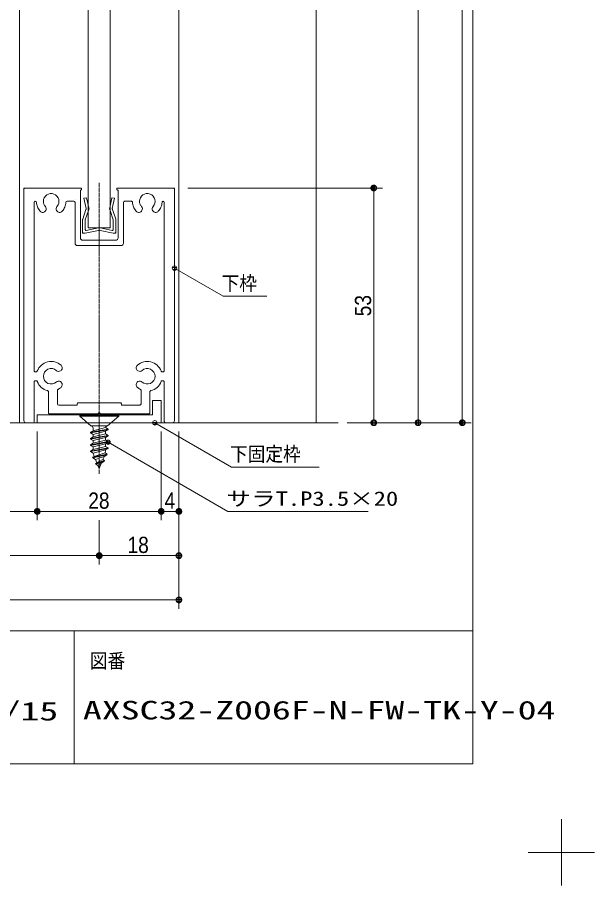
# Model space of a CAD drawing. Units: millimetres, scale not verified, with parts at other scales. Extents: x -6062 to 6062, y -3045 to 3045.
# Drawn here: x 1184 to 2488, y -3045 to -1085 of the extents above; entities that cross this region are included whole.
import ezdxf
from ezdxf.enums import TextEntityAlignment as Align

# ---------------------------------------------------------------- set-up
doc = ezdxf.new("R2010")
doc.units = ezdxf.units.MM
doc.header["$LTSCALE"] = 20
doc.linetypes.add('CHAIN2', pattern=[12, 9, -1, 1, -1])
for name, color, linetype, lineweight in [('0-0_2寸法-1', 7, 'Continuous', 9), ('0-1_0', 7, 'Continuous', 9), ('0-3_2寸法-3', 7, 'Continuous', 9), ('0-4_3一般', 7, 'Continuous', 9), ('0-5_1図面枠', 7, 'Continuous', 9)]:
    doc.layers.add(name, color=color, linetype=linetype, lineweight=lineweight)
doc.styles.add('ＭＳ ゴシック', font='')
doc.styles.add('ＭＳ Ｐゴシック', font='')
doc.styles.get('ＭＳ ゴシック').set_extended_font_data('MS Gothic')
doc.styles.get('ＭＳ Ｐゴシック').set_extended_font_data('MS PGothic')

# ---------------------------------------------------------------- blocks, each defined once
blk = doc.blocks.new('グループ-1')
at = {"layer": '0-4_3一般'}
for p, q in [((59783.7, -29400), (59723.7, -29400)), ((59723.7, -29460), (59723.7, -29400)), ((62283.7, -29400), (59783.7, -29400)), ((62323.7, -29400), (62323.9, -29400)), ((63963.7, -29400), (66463.7, -29400)), ((66463.7, -29400), (66523.7, -29400)), ((66523.7, -29460), (66523.7, -29400)), ((59723.7, -29460), (59723.7, -39900)), ((62273.7, -29500), (62283.7, -29500)), ((62273.7, -31660), (62273.7, -29500)), ((62323.7, -29460), (62323.7, -29440)), ((63923.7, -29460), (63923.7, -29440)), ((63973.7, -29500), (63963.7, -29500)), ((63973.7, -29500), (63973.7, -31660)), ((66523.7, -39900), (66523.7, -29460)), ((60183.7, -30050), (60183.7, -37640)), ((60233.7, -30000), (60235.4, -30000)), ((61983.7, -30000), (61671.9, -30000)), ((62033.7, -29940), (62033.7, -29940)), ((62033.7, -30050), (62033.7, -31900)), ((64213.7, -30050), (64213.7, -31900)), ((64575.4, -30000), (64263.7, -30000)), ((66011.9, -30000), (66013.7, -30000)), ((66063.7, -37640), (66063.7, -30050)), ((64113.7, -32000), (62133.7, -32000)), ((63873.7, -31760), (62373.7, -31760)), ((60271.5, -37700), (60243.7, -37700)), ((66003.7, -37700), (65975.8, -37700)), ((60183.7, -38160), (60183.7, -39940)), ((60271.5, -38100), (60243.7, -38100)), ((65975.8, -38100), (66003.7, -38100)), ((66063.7, -39940), (66063.7, -38160)), ((60833.7, -39550), (60833.7, -38607.5)), ((61233.7, -39140), (61233.7, -38546)), ((65013.7, -39140), (65013.7, -38546)), ((65413.7, -39550), (65413.7, -38607.5)), ((62123.7, -39200), (61293.7, -39200)), ((62123.7, -39200), (62123.7, -39160)), ((64073.7, -39100), (62183.7, -39100)), ((64123.7, -39200), (64123.7, -39150)), ((64953.7, -39200), (64123.7, -39200)), ((63123.7, -39540), (63183.7, -39600)), ((65363.7, -39600), (63183.7, -39600)), ((60123.7, -40000), (59823.7, -40000)), ((66423.7, -40000), (66123.7, -40000))]:
    blk.add_line(p, q, dxfattribs=at)
at = {"layer": '0-4_3一般', "linetype": 'CHAIN2'}
blk.add_line((63123.7, -29158.5), (63123.7, -42307.3), dxfattribs=at)
at = {"layer": '0-4_3一般'}
blk.add_lwpolyline([(63123.7, -39540), (63063.7, -39600), (60883.7, -39600)], dxfattribs=at)
for centre, radius, start, end in [((59783.7, -29460), 60, 90, 135), ((62283.7, -29440), 40, 45, 90), ((63963.7, -29440), 40, 90, 135), ((66463.7, -29460), 60, 45, 90), ((59783.7, -29460), 60, 135, 180), ((60953.7, -30000), 350, 124.57097, 180), ((60953.7, -30000), 350, 69.14194, 124.57097), ((60953.7, -30000), 350, 13.71292, 69.14194), ((62283.7, -29460), 40, 270, 315), ((62283.7, -29440), 40, 0, 45), ((62283.7, -29460), 40, 315, 0), ((63963.7, -29440), 40, 135, 180), ((63963.7, -29460), 40, 180, 225), ((63963.7, -29460), 40, 225, 270), ((65293.7, -30000), 350, 124.57097, 180), ((65293.7, -30000), 350, 69.14194, 124.57097), ((65293.7, -30000), 350, 13.71292, 69.14194), ((66463.7, -29460), 60, 0, 45), ((60233.7, -30050), 50, 135, 180), ((60233.7, -30050), 50, 90, 135), ((60235.4, -30050), 50, 46.99104, 90), ((60235.4, -30050), 50, 3.98208, 46.99104), ((60953.7, -30000), 670, 183.98208, 201.88695), ((60953.7, -30000), 350, 180, 200.85806), ((60953.7, -30000), 350, 200.85806, 221.71611), ((60953.7, -30000), 350, 318.28389, 13.71292), ((60953.7, -30000), 670, 337.15091, 356.01792), ((61671.9, -30050), 50, 133.00896, 176.01792), ((61671.9, -30050), 50, 90, 133.00896), ((61983.7, -30050), 50, 45, 90), ((61983.7, -30050), 50, 0, 45), ((64263.7, -30050), 50, 135, 180), ((64263.7, -30050), 50, 90, 135), ((64575.4, -30050), 50, 46.99104, 90), ((64575.4, -30050), 50, 3.98208, 46.99104), ((65293.7, -30000), 670, 183.98208, 201.88695), ((65293.7, -30000), 350, 180, 200.85806), ((65293.7, -30000), 350, 200.85806, 221.71611), ((65293.7, -30000), 350, 318.28389, 13.71292), ((65293.7, -30000), 670, 337.15091, 356.01792), ((66011.9, -30050), 50, 133.00896, 176.01792), ((66011.9, -30050), 50, 90, 133.00896), ((66013.7, -30050), 50, 45, 90), ((66013.7, -30050), 50, 0, 45), ((60953.7, -30000), 670, 201.88695, 219.79182), ((60953.7, -30000), 670, 219.79182, 220.75396), ((60953.7, -30000), 670, 219.79182, 220.75396), ((60953.7, -30000), 670, 220.75396, 221.71611), ((60953.7, -30000), 670, 220.75396, 221.71611), ((60573, -30339.4), 160, 221.71611, 275.85806), ((60573, -30339.4), 160, 275.85806, 330), ((60573, -30339.4), 160, 5.85806, 41.71611), ((60573, -30339.4), 160, 330, 5.85806), ((61334.4, -30339.4), 160, 174.14194, 210), ((61334.4, -30339.4), 160, 138.28389, 174.14194), ((61334.4, -30339.4), 160, 210, 264.14194), ((61334.4, -30339.4), 160, 264.14194, 318.28389), ((60953.7, -30000), 670, 318.28389, 337.15091), ((65293.7, -30000), 670, 201.88695, 219.79182), ((65293.7, -30000), 670, 219.79182, 220.75396), ((65293.7, -30000), 670, 219.79182, 220.75396), ((65293.7, -30000), 670, 220.75396, 221.71611), ((65293.7, -30000), 670, 220.75396, 221.71611), ((64913, -30339.4), 160, 221.71611, 275.85806), ((64913, -30339.4), 160, 275.85806, 330), ((64913, -30339.4), 160, 5.85806, 41.71611), ((64913, -30339.4), 160, 330, 5.85806), ((65674.4, -30339.4), 160, 174.14194, 210), ((65674.4, -30339.4), 160, 138.28389, 174.14194), ((65674.4, -30339.4), 160, 210, 264.14194), ((65674.4, -30339.4), 160, 264.14194, 318.28389), ((65293.7, -30000), 670, 318.28389, 337.15091), ((62373.7, -31660), 100, 180, 225), ((62373.7, -31660), 100, 225, 270), ((63873.7, -31660), 100, 270, 315), ((63873.7, -31660), 100, 315, 0), ((62133.7, -31900), 100, 180, 225), ((62133.7, -31900), 100, 225, 270), ((64113.7, -31900), 100, 270, 315), ((64113.7, -31900), 100, 315, 0), ((60953.7, -37900), 670, 48.28389, 103.70953), ((65293.7, -37900), 670, 76.29047, 131.71611), ((60953.7, -37900), 670, 103.70953, 159.13518), ((60953.7, -37900), 350, 114.14194, 180), ((60953.7, -37900), 350, 48.28389, 114.14194), ((61293, -37519.3), 160, 300, 354.14194), ((61293, -37519.3), 160, 354.14194, 48.28389), ((64954.3, -37519.3), 160, 131.71611, 185.85806), ((64954.3, -37519.3), 160, 185.85806, 240), ((65293.7, -37900), 350, 65.85806, 131.71611), ((65293.7, -37900), 350, 0, 65.85806), ((65293.7, -37900), 670, 20.86482, 76.29047), ((60243.7, -37640), 60, 180, 225), ((60243.7, -37640), 60, 225, 270), ((60271.5, -37640), 60, 270, 304.56759), ((60271.5, -37640), 60, 304.56759, 339.13518), ((60953.7, -37900), 350, 180, 245.85806), ((61293, -37519.3), 160, 228.28389, 264.14194), ((61293, -37519.3), 160, 264.14194, 300), ((64954.3, -37519.3), 160, 240, 275.85806), ((64954.3, -37519.3), 160, 275.85806, 311.71611), ((65293.7, -37900), 350, 294.14194, 0), ((65975.8, -37640), 60, 200.86482, 235.43241), ((65975.8, -37640), 60, 235.43241, 270), ((66003.7, -37640), 60, 270, 315), ((66003.7, -37640), 60, 315, 0), ((60243.7, -38160), 60, 135, 180), ((60243.7, -38160), 60, 90, 135), ((60271.5, -38160), 60, 55.43241, 90), ((60271.5, -38160), 60, 20.86482, 55.43241), ((60953.7, -37900), 670, 200.86482, 228.29494), ((60953.7, -37900), 670, 228.29494, 255.72505), ((60953.7, -37900), 350, 245.85806, 311.71611), ((61293, -38280.7), 160, 95.85806, 131.71611), ((61293, -38280.7), 160, 60, 95.85806), ((60953.7, -37900), 670, 304.73755, 311.71611), ((61293, -38280.7), 160, 5.85806, 60), ((61293, -38280.7), 160, 311.71611, 5.85806), ((64954.3, -38280.7), 160, 174.14194, 228.28389), ((64954.3, -38280.7), 160, 120, 174.14194), ((65293.7, -37900), 670, 228.28389, 235.26245), ((64954.3, -38280.7), 160, 84.14194, 120), ((64954.3, -38280.7), 160, 48.28389, 84.14194), ((65293.7, -37900), 350, 228.28389, 294.14194), ((65293.7, -37900), 670, 284.27495, 311.70506), ((65293.7, -37900), 670, 311.70506, 339.13518), ((65975.8, -38160), 60, 124.56759, 159.13518), ((65975.8, -38160), 60, 90, 124.56759), ((66003.7, -38160), 60, 45, 90), ((66003.7, -38160), 60, 0, 45), ((60773.7, -38607.5), 60, 37.86252, 75.72505), ((60773.7, -38607.5), 60, 0, 37.86252), ((61293.7, -38546), 60, 148.8795, 180), ((61293.7, -38546), 60, 117.75899, 148.8795), ((60953.7, -37900), 670, 297.75899, 304.73755), ((65293.7, -37900), 670, 235.26245, 242.24101), ((64953.7, -38546), 60, 31.1205, 62.24101), ((64953.7, -38546), 60, 0, 31.1205), ((65473.7, -38607.5), 60, 142.13748, 180), ((65473.7, -38607.5), 60, 104.27495, 142.13748), ((61293.7, -39140), 60, 180, 225), ((61293.7, -39140), 60, 225, 270), ((62183.7, -39160), 60, 135, 180), ((62183.7, -39160), 60, 90, 135), ((64073.7, -39150), 50, 45, 90), ((64073.7, -39150), 50, 0, 45), ((64953.7, -39140), 60, 270, 315), ((64953.7, -39140), 60, 315, 0), ((60883.7, -39550), 50, 180, 225), ((60883.7, -39550), 50, 225, 270), ((65363.7, -39550), 50, 270, 315), ((65363.7, -39550), 50, 315, 0), ((59823.7, -39900), 100, 180, 225), ((59823.7, -39900), 100, 225, 270), ((60123.7, -39940), 60, 270, 315), ((60123.7, -39940), 60, 315, 0), ((66123.7, -39940), 60, 180, 225), ((66123.7, -39940), 60, 225, 270), ((66423.7, -39900), 100, 270, 315), ((66423.7, -39900), 100, 315, 0)]:
    blk.add_arc(centre, radius, start, end, dxfattribs=at)
blk = doc.blocks.new('グループ-10')
at = {"layer": '0-4_3一般'}
for p, q in [((59523.7, -40000), (59523.7, 18204.9)), ((66723.7, 18204.9), (66723.7, -40000)), ((66723.7, -40000), (59523.7, -40000))]:
    blk.add_line(p, q, dxfattribs=at)
blk.add_lwpolyline([(63623.7, 9404.9), (63623.7, -31200), (62623.7, -31200), (62623.7, 9404.9)], close=True, dxfattribs=at)
blk = doc.blocks.new('グループ-14')
at = {"layer": '0-4_3一般'}
for p, q in [((62436.3, -29864.8), (62553.7, -29840)), ((62532.3, -30318.9), (62436.3, -29864.8)), ((62553.7, -29840), (62649.7, -30294.1)), ((63597.6, -30294.1), (63693.7, -29840)), ((63693.7, -29840), (63811.1, -29864.8)), ((63811.1, -29864.8), (63715, -30318.9)), ((62379.4, -30800.9), (62526.4, -30369.7)), ((62634.9, -30420.9), (62493.7, -30840)), ((62526.4, -30369.7), (62537.9, -30345.3)), ((62532.3, -30318.9), (62537.9, -30345.3)), ((62634.9, -30420.9), (62663.7, -30360)), ((62649.7, -30294.1), (62663.7, -30360)), ((63597.6, -30294.1), (63583.7, -30360)), ((63612.4, -30420.9), (63583.7, -30360)), ((63753.7, -30840), (63612.4, -30420.9)), ((63715, -30318.9), (63709.4, -30345.3)), ((63720.9, -30369.7), (63709.4, -30345.3)), ((63720.9, -30369.7), (63867.9, -30800.9)), ((62373.7, -31380), (62373.7, -30826.5)), ((62493.7, -31271.7), (62493.7, -30840)), ((63753.7, -31271.7), (63753.7, -30840)), ((63873.7, -30826.5), (63873.7, -31380)), ((62493.7, -31440), (63086.3, -31323.5)), ((62541.1, -31311), (63086.3, -31203.5)), ((63706.2, -31311), (63161, -31203.5)), ((63753.7, -31440), (63161, -31323.5)), ((62373.7, -31380), (62373.7, -31440)), ((62433.7, -31440), (62373.7, -31440)), ((62493.7, -31440), (62433.7, -31440)), ((63813.7, -31440), (63753.7, -31440)), ((63813.7, -31440), (63873.7, -31440)), ((63873.7, -31380), (63873.7, -31440))]:
    blk.add_line(p, q, dxfattribs=at)
for centre, radius, start, end in [((62454.1, -30335.5), 80, 334.72228, 353.33323), ((62454.1, -30335.5), 80, 353.33323, 11.94418), ((62454.1, -30335.5), 200, 334.72228, 353.33323), ((62454.1, -30335.5), 200, 353.33323, 11.94418), ((63793.3, -30335.5), 200, 168.05582, 186.66677), ((63793.3, -30335.5), 200, 186.66677, 205.27772), ((63793.3, -30335.5), 80, 168.05582, 186.66677), ((63793.3, -30335.5), 80, 186.66677, 205.27772), ((62433.7, -30826.5), 60, 167.36114, 180), ((62433.7, -30826.5), 60, 154.72228, 167.36114), ((63813.7, -30826.5), 60, 12.63886, 25.27772), ((63813.7, -30826.5), 60, 0, 12.63886), ((62533.7, -31271.7), 40, 180, 230.3825), ((62533.7, -31271.7), 40, 230.3825, 280.76501), ((63123.7, -31400), 200, 95.3825, 100.76501), ((63123.7, -31520), 200, 95.3825, 100.76501), ((63123.7, -31400), 200, 90, 95.3825), ((63123.7, -31520), 200, 90, 95.3825), ((63123.7, -31400), 200, 84.6175, 90), ((63123.7, -31520), 200, 84.6175, 90), ((63123.7, -31400), 200, 79.23499, 84.6175), ((63123.7, -31520), 200, 79.23499, 84.6175), ((63713.7, -31271.7), 40, 259.23499, 309.6175), ((63713.7, -31271.7), 40, 309.6175, 0), ((62433.7, -31380), 60, 180, 225), ((62433.7, -31380), 60, 225, 270), ((63813.7, -31380), 60, 270, 315), ((63813.7, -31380), 60, 315, 0)]:
    blk.add_arc(centre, radius, start, end, dxfattribs=at)
blk = doc.blocks.new('グループ-18')
at = {"layer": '0-4_3一般'}
for p, q in [((63123.7, -39620), (63123.7, -39523.3)), ((62243.7, -39660), (62243.7, -39700)), ((62243.7, -39660), (64003.7, -39660)), ((62243.7, -39700), (62743.7, -40140)), ((62243.7, -39700), (64003.7, -39700)), ((63503.7, -40140), (64003.7, -39700)), ((64003.7, -39660), (64003.7, -39700)), ((63523.7, -40286.7), (62723.7, -40428)), ((62843.7, -40358.7), (62723.7, -40428)), ((63503.7, -40140), (62743.7, -40140)), ((62843.7, -40358.7), (62843.7, -40240)), ((62843.7, -40523.9), (63403.7, -40382.6)), ((63403.7, -40500.1), (63403.7, -40382.6)), ((63523.7, -40286.7), (63523.7, -40313.3)), ((62723.7, -40428), (62723.7, -40454.7)), ((62723.7, -40454.7), (62843.7, -40523.9)), ((63523.7, -40569.3), (62723.7, -40710.7)), ((62843.7, -40641.4), (62723.7, -40710.7)), ((62723.7, -40710.7), (62723.7, -40737.3)), ((62723.7, -40737.3), (62843.7, -40806.6)), ((62843.7, -40523.9), (62843.7, -40641.4)), ((62843.7, -40806.6), (63403.7, -40665.3)), ((63403.7, -40665.3), (63403.7, -40782.7)), ((63523.7, -40569.3), (63523.7, -40596)), ((63523.7, -40852), (62723.7, -40993.3)), ((62843.7, -40924.1), (62723.7, -40993.3)), ((62723.7, -40993.3), (62723.7, -41020)), ((62723.7, -41020), (62843.7, -41089.3)), ((62728, -41276), (63523.7, -41134.7)), ((63523.7, -41161.3), (62731.8, -41302.7)), ((62843.7, -40924.1), (62843.7, -40806.6)), ((62843.7, -41089.3), (63403.7, -40947.9)), ((62843.7, -41209.2), (62843.7, -41089.3)), ((63403.7, -40947.9), (63403.7, -41065.4)), ((63523.7, -40852), (63523.7, -40878.7)), ((63523.7, -41134.7), (63523.7, -41161.3)), ((62843.7, -41209.2), (62728, -41276)), ((62728, -41276), (62731.8, -41302.7)), ((62825.6, -41558.7), (63485.3, -41417.3)), ((62825.6, -41558.7), (62898.7, -41516.5)), ((62825.6, -41558.7), (62838.1, -41585.3)), ((62955, -41652.9), (63348.5, -41516.9)), ((63342.8, -41531), (63288.8, -41661.3)), ((63474.7, -41444), (63348.5, -41516.9)), ((62955, -41652.9), (62838.1, -41585.3)), ((63019.2, -41807.8), (62955, -41652.9)), ((63067.5, -41924.4), (62969.9, -41868)), ((63067.5, -41924.4), (63343.4, -41726.7)), ((63123.7, -42060), (63067.5, -41924.4)), ((63227.3, -41809.8), (63123.7, -42060))]:
    blk.add_line(p, q, dxfattribs=at)
for points in [[(62723.7, -40454.7), (63523.7, -40313.3), (63403.7, -40382.6)], [(63523.7, -40286.7), (63403.7, -40217.4), (62843.7, -40358.7)], [(62723.7, -40737.3), (63523.7, -40596), (63403.7, -40665.3)], [(63523.7, -40569.3), (63403.7, -40500.1), (62843.7, -40641.4)], [(62723.7, -41020), (63523.7, -40878.7), (63403.7, -40947.9)], [(62731.8, -41302.7), (62858, -41375.5), (63403.7, -41224.9), (63523.7, -41161.3)], [(63523.7, -40852), (63403.7, -40782.7), (62843.7, -40924.1)], [(63523.7, -41134.7), (63403.7, -41065.4), (62843.7, -41209.2)], [(63485.3, -41417.3), (63474.7, -41444), (62838.1, -41585.3)], [(63485.3, -41417.3), (63391.6, -41363.2), (62898.7, -41516.5)], [(62957.4, -41841.3), (63288.8, -41661.3), (63355.8, -41700)]]:
    blk.add_lwpolyline(points, dxfattribs=at)
blk.add_lwpolyline([(63355.8, -41700), (62957.4, -41841.3), (62969.9, -41868), (63343.4, -41726.7)], close=True, dxfattribs=at)
for centre, radius, start, end in [((62743.7, -40240), 100, 45, 90), ((62743.7, -40240), 100, 0, 45), ((63503.7, -40240), 100, 128.85337, 167.70674), ((63503.7, -40240), 100, 90, 128.85337), ((63643.7, -41224.9), 800, 190.85321, 196.29264), ((63643.7, -41224.9), 800, 196.29264, 201.73206), ((62603.7, -41224.9), 800, 337.5, 338.04607), ((62603.7, -41224.9), 800, 338.04607, 338.59214), ((62603.7, -41224.9), 800, 350.04076, 355.02038), ((62603.7, -41224.9), 800, 355.02038, 0)]:
    blk.add_arc(centre, radius, start, end, dxfattribs=at)
blk = doc.blocks.new('グループ-26')
at = {"layer": '0-4_3一般'}
for p, q in [((65523.7, -39000), (65523.7, -39640)), ((65923.7, -39000), (65523.7, -39000)), ((65923.7, -39000), (65923.7, -40000)), ((65523.7, -39640), (60323.7, -39640)), ((60323.7, -40000), (60323.7, -39640)), ((65923.7, -40000), (60323.7, -40000))]:
    blk.add_line(p, q, dxfattribs=at)
blk = doc.blocks.new('グループ-28')
at = {"layer": '0-4_3一般'}
for name in ['グループ-10', 'グループ-1', 'グループ-14', 'グループ-26', 'グループ-18']:
    blk.add_blockref(name, (0, 0), dxfattribs=at)
blk = doc.blocks.new('グループ-29')
at = {"layer": '0-4_3一般'}
blk.add_line((43523.7, -40000), (73923.7, -40000), dxfattribs=at)
blk = doc.blocks.new('グループ-30')
at = {"layer": '0-4_3一般'}
blk.add_line((72923.7, 19804.9), (72923.7, -40000), dxfattribs=at)
for name in ['グループ-28', 'グループ-29']:
    blk.add_blockref(name, (0, 0), dxfattribs=at)
blk = doc.blocks.new('_Dot')
at = {"layer": '0-1_0'}
for p, q in [((-10, 0), (-20, 0)), ((9.78, 2), (-9.78, 2)), ((7.99, 6), (-7.99, 6)), ((9.16, -3.98), (-9.16, -3.98)), ((6, -7.98), (-6, -7.98))]:
    blk.add_line(p, q, dxfattribs=at)
for points in [[(10, 0), (9.92, 1.25), (9.69, 2.49), (9.3, 3.68), (8.76, 4.82), (8.09, 5.88), (7.29, 6.85), (6.37, 7.71), (5.36, 8.44), (4.26, 9.05), (3.09, 9.51), (1.87, 9.82), (0.63, 9.98), (-0.63, 9.98), (-1.87, 9.82), (-3.09, 9.51), (-4.26, 9.05), (-5.36, 8.44), (-6.37, 7.71), (-7.29, 6.85), (-8.09, 5.88), (-8.76, 4.82), (-9.3, 3.68), (-9.69, 2.49), (-9.92, 1.25), (-10, 0), (0, 0)], [(-10, 0), (-9.92, -1.25), (-9.69, -2.49), (-9.3, -3.68), (-8.76, -4.82), (-8.09, -5.88), (-7.29, -6.85), (-6.37, -7.71), (-5.36, -8.44), (-4.26, -9.05), (-3.09, -9.51), (-1.87, -9.82), (-0.63, -9.98), (0.63, -9.98), (1.87, -9.82), (3.09, -9.51), (4.26, -9.05), (5.36, -8.44), (6.37, -7.71), (7.29, -6.85), (8.09, -5.88), (8.76, -4.82), (9.3, -3.68), (9.69, -2.49), (9.92, -1.25), (10, 0), (0, 0)]]:
    blk.add_lwpolyline(points, close=True, dxfattribs=at)
blk = doc.blocks.new('グループ-72')
at = {"layer": '0-5_1図面枠'}
for p, q in [((84000, -57900), (84000, -60900)), ((85500, -59400), (82500, -59400))]:
    blk.add_line(p, q, dxfattribs=at)
blk = doc.blocks.new('グループ-74')
at = {"layer": '0-5_1図面枠'}
for p, q in [((-80000, -49400), (80000, -49400)), ((62000, -49400), (62000, -55400))]:
    blk.add_line(p, q, dxfattribs=at)
blk.add_lwpolyline([(-80000, 55400), (80000, 55400), (80000, -55400), (-80000, -55400)], close=True, dxfattribs=at)
blk = doc.blocks.new('図面枠')
at = {"layer": '0-5_1図面枠'}
for name in ['グループ-72', 'グループ-74']:
    blk.add_blockref(name, (0, 0), dxfattribs=at)
at = {"layer": '0-5_1図面枠', "style": 'ＭＳ ゴシック', "width": 0.9}
blk.add_text('図番', height=650.9, dxfattribs=at).set_placement((62699.9, -51268.3), align=Align.BOTTOM_LEFT)

msp = doc.modelspace()

# ---------------------------------------------------------------- linework, layer by layer
at = {"layer": '0-0_2寸法-1'}
for p, q in [((2188.68, 977.53), (2188.68, -1987.29)), ((2088.68, 897.53), (2088.68, -1987.29)), ((1568.68, -1470), (2008.68, -1470)), ((1988.68, -1482.71), (1988.68, -1987.29)), ((1928.68, -2000), (2008.68, -2000)), ((2008.68, -2000), (2108.68, -2000)), ((2108.68, -2000), (2208.68, -2000)), ((1228.68, -2020), (1228.68, -2220)), ((1228.68, -2020), (1228.68, -2220)), ((1508.68, -2020), (1508.68, -2220)), ((1508.68, -2020), (1508.68, -2220)), ((1548.68, -2020), (1548.68, -2220)), ((1101.4, -2200), (1215.97, -2200)), ((1495.97, -2200), (1241.4, -2200)), ((1521.4, -2200), (1535.97, -2200)), ((1368.68, -2220), (1368.68, -2320)), ((1368.68, -2220), (1368.68, -2320)), ((1548.68, -2220), (1548.68, -2320)), ((1355.97, -2300), (941.4, -2300)), ((1381.4, -2300), (1535.97, -2300)), ((1548.68, -2320), (1548.68, -2420)), ((761.4, -2400), (1535.97, -2400))]:
    msp.add_line(p, q, dxfattribs=at)
at = {"layer": '0-3_2寸法-3'}
for p, q in [((1538.86, -1645.76), (1538.51, -1645.76)), ((1538.86, -1645.76), (1538.51, -1645.76)), ((1543.58, -1649.76), (1533.79, -1649.76)), ((1542.68, -1653.76), (1534.69, -1653.76)), ((1499.32, -1999.01), (1489.53, -1999.01)), ((1494.6, -1995.01), (1494.26, -1995.01)), ((1494.6, -1995.01), (1494.26, -1995.01)), ((1498.42, -2003.01), (1490.43, -2003.01)), ((1393.58, -2042.94), (1383.79, -2042.94)), ((1392.68, -2046.94), (1384.69, -2046.94)), ((1388.86, -2038.94), (1388.51, -2038.94)), ((1388.86, -2038.94), (1388.51, -2038.94))]:
    msp.add_line(p, q, dxfattribs=at)
for points in [[(1538.68, -1650.76), (1648.68, -1714.27), (1747.46, -1714.27)], [(1494.43, -2000), (1667.63, -2100), (1865.19, -2100)], [(1388.68, -2043.93), (1659, -2200), (1976.17, -2200)]]:
    msp.add_lwpolyline(points, dxfattribs=at)
for centre in [(1538.68, -1650.76), (1538.68, -1650.76), (1494.43, -2000), (1494.43, -2000), (1388.68, -2043.93), (1388.68, -2043.93)]:
    msp.add_circle(centre, 5.01, dxfattribs=at)

# ---------------------------------------------------------------- block references
at = {"layer": '0-0_2寸法-1', "xscale": 0.6356201, "yscale": 0.6356201}
for p, rotation in [((1988.68, -1470), 90), ((1988.68, -2000), 270), ((2088.68, -2000), 270), ((2188.68, -2000), 270), ((1228.68, -2200), 180), ((1508.68, -2200), 180), ((1368.68, -2300), 180)]:
    msp.add_blockref('_Dot', p, dxfattribs=dict(at, rotation=rotation))
for p in [(1228.68, -2200), (1508.68, -2200), (1548.68, -2200), (1368.68, -2300), (1548.68, -2300), (1548.68, -2400)]:
    msp.add_blockref('_Dot', p, dxfattribs=at)
at = {"layer": '0-4_3一般', "xscale": 0.05, "yscale": 0.05}
msp.add_blockref('グループ-30', (-1787.5, 0), dxfattribs=at)
at = {"layer": '0-5_1図面枠', "xscale": 0.05, "yscale": 0.05}
msp.add_blockref('図面枠', (-1787.5, 0), dxfattribs=at)

# ---------------------------------------------------------------- texts
at = {"layer": '0-0_2寸法-1', "style": 'ＭＳ Ｐゴシック', "width": 0.9}
msp.add_text('53', height=36.66, rotation=90, dxfattribs=at).set_placement((1993.74, -1759.59), align=Align.BOTTOM_LEFT)
for s, p in [('28', (1343.99, -2205.06)), ('4', (1516.29, -2205.06)), ('18', (1432.65, -2304.96))]:
    msp.add_text(s, height=36.66, dxfattribs=at).set_placement(p, align=Align.BOTTOM_LEFT)
at = {"layer": '0-3_2寸法-3', "style": 'ＭＳ ゴシック'}
for s, width, p in [('下枠', 0.9, (1645.03, -1711.09)), ('下固定枠', 0.9, (1663.98, -2096.66)), ('サラT.P3.5×20', 1.25, (1656.12, -2197.23))]:
    msp.add_text(s, height=32.55, dxfattribs=dict(at, width=width)).set_placement(p, align=Align.BOTTOM_LEFT)
at = {"layer": '0-5_1図面枠', "style": 'ＭＳ ゴシック', "width": 1.5}
for s, p in [('2022/04/15', (849.28, -2684.72)), ('AXSC32-Z006F-N-FW-TK-Y-04', (1331.76, -2682.24))]:
    msp.add_text(s, height=41.84, dxfattribs=at).set_placement(p, align=Align.BOTTOM_LEFT)

doc.saveas('drawing.dxf')
